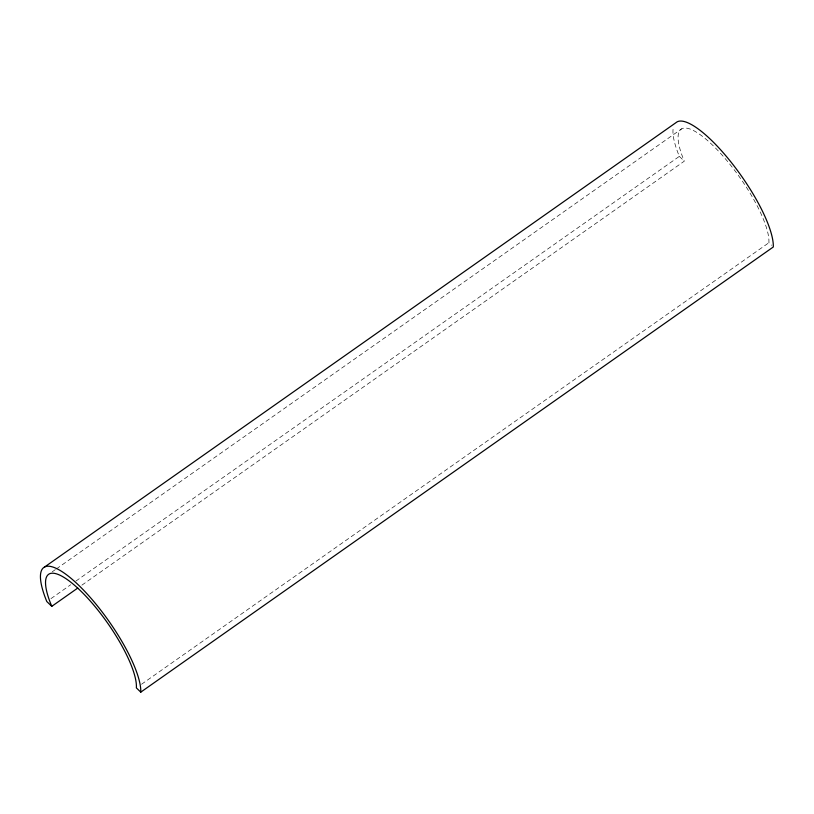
<?xml version="1.0" encoding="UTF-8"?>
<svg xmlns="http://www.w3.org/2000/svg" width="814" height="814" viewBox="0 0 814 814"><rect width="100%" height="100%" fill="white"/><g stroke="black" fill="none" stroke-linecap="round" stroke-linejoin="round"><path stroke-width="0.61" stroke-dasharray="4.07 3.05" d="M52.218 571.825L55.332 569.637M56.38 568.905L681.623 128.856M50.967 598.626L70.706 584.737M75.895 581.084L679.334 156.38A81.237 22.283 54.9 0 1 673.219 128.073M81.899 585.144L684.309 161.172A73.575 20.187 54.9 0 1 712.667 145.238A73.575 20.187 54.9 0 1 768.894 242.735L771.54 245.279M141.565 684.238L768.894 242.735M679.334 156.38L684.309 161.172"/><path stroke-width="1.22" d="M44.597 567.012L677.116 121.856A81.237 22.283 54.9 0 1 734.065 165.975A81.237 22.283 54.9 0 1 773.3 246.988L140.781 692.144L136.365 687.891A73.575 20.187 54.9 0 0 80.148 590.404A73.575 20.187 54.9 0 0 51.781 606.338L46.815 601.546A81.237 22.283 54.9 0 1 78.653 585.215A81.237 22.283 54.9 0 1 140.781 692.144M51.781 606.338L77.747 588.064"/></g></svg>
